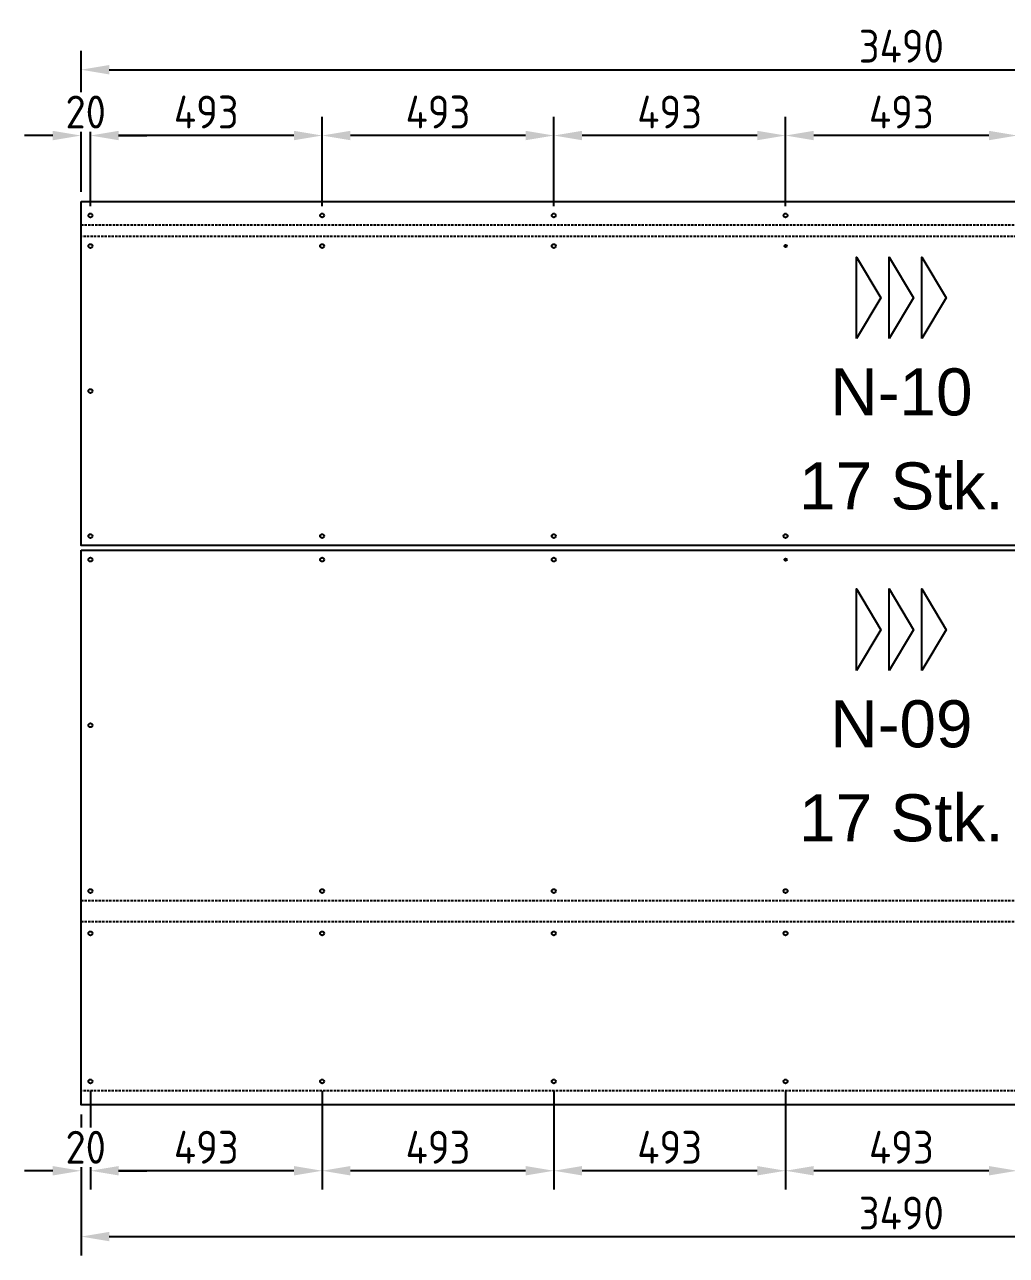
# Model space of a CAD drawing. Header units: millimetres. Extents: x 3800000 to 6300000, y 450000 to 1350000.
# Drawn here: x 4483885 to 4485973, y 1203445 to 1206063 of the extents above; entities that cross this region are included whole.
import ezdxf

# ---------------------------------------------------------------- set-up
doc = ezdxf.new("R2010")
doc.units = ezdxf.units.MM
doc.linetypes.add('Strichliert 5_2.5mm', pattern=[7.5, 5, -2.5])
for name, color, linetype, true_color in [('ANSICHT Paneel Verlegerichtung', 1, 'Continuous', 0xff0000), ('Bohr', 3, 'Continuous', 0x00ff00), ('FERTIGUNG 02 Bemassung Bohrung', 1, 'Continuous', 0xff0000), ('FERTIGUNG 02 Bemassung Geometrie', 212, 'Continuous', 0xcc00cc), ('FERTIGUNG 04 Fräsung Ansichtseite 90°', 1, 'Strichliert 5_2.5mm', 0xff0000), ('FERTIGUNG 04 Fräsung Rückseite 90°', 4, 'Strichliert 5_2.5mm', 0x00ffff), ('Outside', 2, 'Continuous', 0xffff00), ('TXT', 7, 'Continuous', 0xffffff)]:
    doc.layers.add(name, color=color, linetype=linetype, true_color=true_color)
doc.styles.add('Arial Regular', font='arial.ttf')
doc.styles.add('ICC_M1_20', font='')
doc.styles.get('ICC_M1_20').set_extended_font_data('isocp2')
doc.dimstyles.new('ICC_M1_20', dxfattribs={"dimscale": 20, "dimtxt": 3.5, "dimasz": 3, "dimexe": 2, "dimexo": 1, "dimgap": 0.75, "dimtad": 1, "dimtoh": 1, "dimdec": 0, "dimzin": 4, "dimdsep": 46, "dimtxsty": 'ICC_M1_20', "dimcen": 2, "dimadec": 0, "dimazin": 1, "dimtfac": 1, "dimtdec": 4, "dimtix": 1, "dimtofl": 0, "dimtmove": 1, "dimatfit": 3, "dimfxl": 10, "dimfxlon": 1, "dimtfill": 1, "dimtfillclr": 256, "dimtolj": 1, "dimtzin": 1, "dimarcsym": 0})

# ---------------------------------------------------------------- blocks, each defined once
blk = doc.blocks.new('*D24')
at = {"layer": 'Defpoints', "color": 0}
for p in [(4487495, 1205967), (4484005, 1205687), (4487495, 1205687)]:
    blk.add_point(p, dxfattribs=at)
at = {"layer": 'FERTIGUNG 02 Bemassung Geometrie', "color": 0, "lineweight": -2}
for p, q in [((4484005, 1205767), (4484005, 1206007)), ((4487495, 1205767), (4487495, 1206007)), ((4484065, 1205967), (4487435, 1205967))]:
    blk.add_line(p, q, dxfattribs=at)
at = {"layer": 'FERTIGUNG 02 Bemassung Geometrie', "color": 0}
for points in [[(4484065, 1205977), (4484065, 1205957), (4484005, 1205967)], [(4487435, 1205957), (4487435, 1205977), (4487495, 1205967)]]:
    blk.add_solid(points, dxfattribs=at)
at = {"layer": 'FERTIGUNG 02 Bemassung Geometrie', "color": 0, "insert": (4485750, 1206017), "char_height": 70, "attachment_point": 5, "style": 'ICC_M1_20', "bg_fill": 3, "box_fill_scale": 1.1, "bg_fill_color": 9, "bg_fill_true_color": 13158600, "bg_fill_transparency": 0}
blk.add_mtext('\\A1;3490', dxfattribs=at)
blk = doc.blocks.new('*D29')
at = {"layer": 'Defpoints', "color": 0}
for p in [(4485503.6, 1205827), (4485503.6, 1205657), (4485996.4, 1205657)]:
    blk.add_point(p, dxfattribs=at)
at = {"layer": 'FERTIGUNG 02 Bemassung Bohrung', "color": 0, "lineweight": -2}
for p, q in [((4485503.6, 1205677), (4485503.6, 1205867)), ((4485996.4, 1205677), (4485996.4, 1205867)), ((4485936.4, 1205827), (4485563.6, 1205827))]:
    blk.add_line(p, q, dxfattribs=at)
at = {"layer": 'FERTIGUNG 02 Bemassung Bohrung', "color": 0}
for points in [[(4485563.6, 1205837), (4485563.6, 1205817), (4485503.6, 1205827)], [(4485936.4, 1205817), (4485936.4, 1205837), (4485996.4, 1205827)]]:
    blk.add_solid(points, dxfattribs=at)
at = {"layer": 'FERTIGUNG 02 Bemassung Bohrung', "color": 0, "insert": (4485750, 1205877), "char_height": 70, "attachment_point": 5, "style": 'ICC_M1_20', "bg_fill": 3, "box_fill_scale": 1.1, "bg_fill_color": 9, "bg_fill_true_color": 13158600, "bg_fill_transparency": 0}
blk.add_mtext('\\A1;493', dxfattribs=at)
blk = doc.blocks.new('*D30')
at = {"layer": 'Defpoints', "color": 0}
for p in [(4485010.7, 1205827), (4485010.7, 1205657), (4485503.6, 1205657)]:
    blk.add_point(p, dxfattribs=at)
at = {"layer": 'FERTIGUNG 02 Bemassung Bohrung', "color": 0, "lineweight": -2}
for p, q in [((4485010.7, 1205677), (4485010.7, 1205867)), ((4485503.6, 1205677), (4485503.6, 1205867)), ((4485443.6, 1205827), (4485070.7, 1205827))]:
    blk.add_line(p, q, dxfattribs=at)
at = {"layer": 'FERTIGUNG 02 Bemassung Bohrung', "color": 0}
for points in [[(4485070.7, 1205837), (4485070.7, 1205817), (4485010.7, 1205827)], [(4485443.6, 1205817), (4485443.6, 1205837), (4485503.6, 1205827)]]:
    blk.add_solid(points, dxfattribs=at)
at = {"layer": 'FERTIGUNG 02 Bemassung Bohrung', "color": 0, "insert": (4485257.1, 1205877), "char_height": 70, "attachment_point": 5, "style": 'ICC_M1_20', "bg_fill": 3, "box_fill_scale": 1.1, "bg_fill_color": 9, "bg_fill_true_color": 13158600, "bg_fill_transparency": 0}
blk.add_mtext('\\A1;493', dxfattribs=at)
blk = doc.blocks.new('*D31')
at = {"layer": 'Defpoints', "color": 0}
for p in [(4484517.9, 1205827), (4484517.9, 1205657), (4485010.7, 1205657)]:
    blk.add_point(p, dxfattribs=at)
at = {"layer": 'FERTIGUNG 02 Bemassung Bohrung', "color": 0, "lineweight": -2}
for p, q in [((4484517.9, 1205677), (4484517.9, 1205867)), ((4485010.7, 1205677), (4485010.7, 1205867)), ((4484950.7, 1205827), (4484577.9, 1205827))]:
    blk.add_line(p, q, dxfattribs=at)
at = {"layer": 'FERTIGUNG 02 Bemassung Bohrung', "color": 0}
for points in [[(4484577.9, 1205837), (4484577.9, 1205817), (4484517.9, 1205827)], [(4484950.7, 1205817), (4484950.7, 1205837), (4485010.7, 1205827)]]:
    blk.add_solid(points, dxfattribs=at)
at = {"layer": 'FERTIGUNG 02 Bemassung Bohrung', "color": 0, "insert": (4484764.3, 1205877), "char_height": 70, "attachment_point": 5, "style": 'ICC_M1_20', "bg_fill": 3, "box_fill_scale": 1.1, "bg_fill_color": 9, "bg_fill_true_color": 13158600, "bg_fill_transparency": 0}
blk.add_mtext('\\A1;493', dxfattribs=at)
blk = doc.blocks.new('*D32')
at = {"layer": 'Defpoints', "color": 0}
for p in [(4484025, 1205827), (4484025, 1205657), (4484517.9, 1205657)]:
    blk.add_point(p, dxfattribs=at)
at = {"layer": 'FERTIGUNG 02 Bemassung Bohrung', "color": 0, "lineweight": -2}
for p, q in [((4484025, 1205677), (4484025, 1205867)), ((4484517.9, 1205677), (4484517.9, 1205867)), ((4484457.9, 1205827), (4484085, 1205827))]:
    blk.add_line(p, q, dxfattribs=at)
at = {"layer": 'FERTIGUNG 02 Bemassung Bohrung', "color": 0}
for points in [[(4484085, 1205837), (4484085, 1205817), (4484025, 1205827)], [(4484457.9, 1205817), (4484457.9, 1205837), (4484517.9, 1205827)]]:
    blk.add_solid(points, dxfattribs=at)
at = {"layer": 'FERTIGUNG 02 Bemassung Bohrung', "color": 0, "insert": (4484271.4, 1205877), "char_height": 70, "attachment_point": 5, "style": 'ICC_M1_20', "bg_fill": 3, "box_fill_scale": 1.1, "bg_fill_color": 9, "bg_fill_true_color": 13158600, "bg_fill_transparency": 0}
blk.add_mtext('\\A1;493', dxfattribs=at)
blk = doc.blocks.new('*D33')
at = {"layer": 'Defpoints', "color": 0}
for p in [(4484005, 1205687), (4484025, 1205657)]:
    blk.add_point(p, dxfattribs=at)
at = {"layer": 'FERTIGUNG 02 Bemassung Bohrung', "color": 0, "lineweight": -2}
for p, q in [((4484005, 1205707), (4484005, 1205867)), ((4484025, 1205677), (4484025, 1205867)), ((4483945, 1205827), (4483885, 1205827)), ((4484085, 1205827), (4484145, 1205827))]:
    blk.add_line(p, q, dxfattribs=at)
at = {"layer": 'FERTIGUNG 02 Bemassung Bohrung', "color": 0}
for points in [[(4483945, 1205817), (4483945, 1205837), (4484005, 1205827)], [(4484085, 1205837), (4484085, 1205817), (4484025, 1205827)]]:
    blk.add_solid(points, dxfattribs=at)
at = {"layer": 'FERTIGUNG 02 Bemassung Bohrung', "color": 0, "insert": (4484015, 1205877), "char_height": 70, "attachment_point": 5, "style": 'ICC_M1_20', "bg_fill": 3, "box_fill_scale": 1.1, "bg_fill_color": 9, "bg_fill_true_color": 13158600, "bg_fill_transparency": 0}
blk.add_mtext('\\A1;20', dxfattribs=at)
at = {"layer": 'Defpoints', "color": 0}
blk.add_point((4484005, 1205827), dxfattribs=at)
blk = doc.blocks.new('*D44')
at = {"layer": 'Defpoints', "color": 0}
for p in [(4484005, 1203765), (4487495, 1203765), (4487495, 1203485)]:
    blk.add_point(p, dxfattribs=at)
at = {"layer": 'FERTIGUNG 02 Bemassung Geometrie', "color": 0, "lineweight": -2}
for p, q in [((4484005, 1203685), (4484005, 1203445)), ((4487495, 1203685), (4487495, 1203445)), ((4484065, 1203485), (4487435, 1203485))]:
    blk.add_line(p, q, dxfattribs=at)
at = {"layer": 'FERTIGUNG 02 Bemassung Geometrie', "color": 0}
for points in [[(4484065, 1203495), (4484065, 1203475), (4484005, 1203485)], [(4487435, 1203475), (4487435, 1203495), (4487495, 1203485)]]:
    blk.add_solid(points, dxfattribs=at)
at = {"layer": 'FERTIGUNG 02 Bemassung Geometrie', "color": 0, "insert": (4485750, 1203535), "char_height": 70, "attachment_point": 5, "style": 'ICC_M1_20', "bg_fill": 3, "box_fill_scale": 1.1, "bg_fill_color": 9, "bg_fill_true_color": 13158600, "bg_fill_transparency": 0}
blk.add_mtext('\\A1;3490', dxfattribs=at)
blk = doc.blocks.new('*D49')
at = {"layer": 'Defpoints', "color": 0}
for p in [(4485503.6, 1203815), (4485996.4, 1203815), (4485503.6, 1203625)]:
    blk.add_point(p, dxfattribs=at)
at = {"layer": 'FERTIGUNG 02 Bemassung Bohrung', "color": 0, "lineweight": -2}
for p, q in [((4485503.6, 1203795), (4485503.6, 1203585)), ((4485996.4, 1203795), (4485996.4, 1203585)), ((4485936.4, 1203625), (4485563.6, 1203625))]:
    blk.add_line(p, q, dxfattribs=at)
at = {"layer": 'FERTIGUNG 02 Bemassung Bohrung', "color": 0}
for points in [[(4485563.6, 1203635), (4485563.6, 1203615), (4485503.6, 1203625)], [(4485936.4, 1203615), (4485936.4, 1203635), (4485996.4, 1203625)]]:
    blk.add_solid(points, dxfattribs=at)
at = {"layer": 'FERTIGUNG 02 Bemassung Bohrung', "color": 0, "insert": (4485750, 1203675), "char_height": 70, "attachment_point": 5, "style": 'ICC_M1_20', "bg_fill": 3, "box_fill_scale": 1.1, "bg_fill_color": 9, "bg_fill_true_color": 13158600, "bg_fill_transparency": 0}
blk.add_mtext('\\A1;493', dxfattribs=at)
blk = doc.blocks.new('*D50')
at = {"layer": 'Defpoints', "color": 0}
for p in [(4485010.7, 1203815), (4485503.6, 1203815), (4485010.7, 1203625)]:
    blk.add_point(p, dxfattribs=at)
at = {"layer": 'FERTIGUNG 02 Bemassung Bohrung', "color": 0, "lineweight": -2}
for p, q in [((4485010.7, 1203795), (4485010.7, 1203585)), ((4485503.6, 1203795), (4485503.6, 1203585)), ((4485443.6, 1203625), (4485070.7, 1203625))]:
    blk.add_line(p, q, dxfattribs=at)
at = {"layer": 'FERTIGUNG 02 Bemassung Bohrung', "color": 0}
for points in [[(4485070.7, 1203635), (4485070.7, 1203615), (4485010.7, 1203625)], [(4485443.6, 1203615), (4485443.6, 1203635), (4485503.6, 1203625)]]:
    blk.add_solid(points, dxfattribs=at)
at = {"layer": 'FERTIGUNG 02 Bemassung Bohrung', "color": 0, "insert": (4485257.1, 1203675), "char_height": 70, "attachment_point": 5, "style": 'ICC_M1_20', "bg_fill": 3, "box_fill_scale": 1.1, "bg_fill_color": 9, "bg_fill_true_color": 13158600, "bg_fill_transparency": 0}
blk.add_mtext('\\A1;493', dxfattribs=at)
blk = doc.blocks.new('*D51')
at = {"layer": 'Defpoints', "color": 0}
for p in [(4484517.9, 1203815), (4485010.7, 1203815), (4484517.9, 1203625)]:
    blk.add_point(p, dxfattribs=at)
at = {"layer": 'FERTIGUNG 02 Bemassung Bohrung', "color": 0, "lineweight": -2}
for p, q in [((4484517.9, 1203795), (4484517.9, 1203585)), ((4485010.7, 1203795), (4485010.7, 1203585)), ((4484950.7, 1203625), (4484577.9, 1203625))]:
    blk.add_line(p, q, dxfattribs=at)
at = {"layer": 'FERTIGUNG 02 Bemassung Bohrung', "color": 0}
for points in [[(4484577.9, 1203635), (4484577.9, 1203615), (4484517.9, 1203625)], [(4484950.7, 1203615), (4484950.7, 1203635), (4485010.7, 1203625)]]:
    blk.add_solid(points, dxfattribs=at)
at = {"layer": 'FERTIGUNG 02 Bemassung Bohrung', "color": 0, "insert": (4484764.3, 1203675), "char_height": 70, "attachment_point": 5, "style": 'ICC_M1_20', "bg_fill": 3, "box_fill_scale": 1.1, "bg_fill_color": 9, "bg_fill_true_color": 13158600, "bg_fill_transparency": 0}
blk.add_mtext('\\A1;493', dxfattribs=at)
blk = doc.blocks.new('*D52')
at = {"layer": 'Defpoints', "color": 0}
for p in [(4484025, 1203815), (4484517.9, 1203815), (4484025, 1203625)]:
    blk.add_point(p, dxfattribs=at)
at = {"layer": 'FERTIGUNG 02 Bemassung Bohrung', "color": 0, "lineweight": -2}
for p, q in [((4484025, 1203795), (4484025, 1203585)), ((4484517.9, 1203795), (4484517.9, 1203585)), ((4484457.9, 1203625), (4484085, 1203625))]:
    blk.add_line(p, q, dxfattribs=at)
at = {"layer": 'FERTIGUNG 02 Bemassung Bohrung', "color": 0}
for points in [[(4484085, 1203635), (4484085, 1203615), (4484025, 1203625)], [(4484457.9, 1203615), (4484457.9, 1203635), (4484517.9, 1203625)]]:
    blk.add_solid(points, dxfattribs=at)
at = {"layer": 'FERTIGUNG 02 Bemassung Bohrung', "color": 0, "insert": (4484271.4, 1203675), "char_height": 70, "attachment_point": 5, "style": 'ICC_M1_20', "bg_fill": 3, "box_fill_scale": 1.1, "bg_fill_color": 9, "bg_fill_true_color": 13158600, "bg_fill_transparency": 0}
blk.add_mtext('\\A1;493', dxfattribs=at)
blk = doc.blocks.new('*D53')
at = {"layer": 'Defpoints', "color": 0}
for p in [(4484025, 1203815), (4484005, 1203765)]:
    blk.add_point(p, dxfattribs=at)
at = {"layer": 'FERTIGUNG 02 Bemassung Bohrung', "color": 0, "lineweight": -2}
for p, q in [((4484025, 1203795), (4484025, 1203585)), ((4484005, 1203745), (4484005, 1203585)), ((4483945, 1203625), (4483885, 1203625)), ((4484085, 1203625), (4484145, 1203625))]:
    blk.add_line(p, q, dxfattribs=at)
at = {"layer": 'FERTIGUNG 02 Bemassung Bohrung', "color": 0}
for points in [[(4483945, 1203615), (4483945, 1203635), (4484005, 1203625)], [(4484085, 1203635), (4484085, 1203615), (4484025, 1203625)]]:
    blk.add_solid(points, dxfattribs=at)
at = {"layer": 'FERTIGUNG 02 Bemassung Bohrung', "color": 0, "insert": (4484015, 1203675), "char_height": 70, "attachment_point": 5, "style": 'ICC_M1_20', "bg_fill": 3, "box_fill_scale": 1.1, "bg_fill_color": 9, "bg_fill_true_color": 13158600, "bg_fill_transparency": 0}
blk.add_mtext('\\A1;20', dxfattribs=at)
at = {"layer": 'Defpoints', "color": 0}
blk.add_point((4484005, 1203625), dxfattribs=at)

msp = doc.modelspace()

# ---------------------------------------------------------------- linework, layer by layer
at = {"layer": 'ANSICHT Paneel Verlegerichtung'}
for points in [[(4485654.5, 1205395), (4485654.5, 1205568.5), (4485706.6, 1205481.8)], [(4485724, 1205395), (4485724, 1205568.5), (4485776, 1205481.8)], [(4485793.4, 1205395), (4485793.4, 1205568.5), (4485845.5, 1205481.8)], [(4485654.5, 1204689), (4485654.5, 1204862.5), (4485706.6, 1204775.8)], [(4485724, 1204689), (4485724, 1204862.5), (4485776, 1204775.8)], [(4485793.4, 1204689), (4485793.4, 1204862.5), (4485845.5, 1204775.8)]]:
    msp.add_lwpolyline(points, close=True, dxfattribs=at)
at = {"layer": 'Bohr', "linetype": 'ByBlock', "lineweight": -2}
for centre, radius in [((4484025, 1205657), 4.25), ((4484517.9, 1205657), 4.25), ((4485010.7, 1205657), 4.25), ((4485503.6, 1205657), 4.25), ((4484025, 1205592), 4.25), ((4484517.9, 1205592), 4.25), ((4485010.7, 1205592), 4.25), ((4485503.6, 1205592), 2.55), ((4484025, 1205283.5), 4.25), ((4484025, 1204975), 4.25), ((4484517.9, 1204975), 4.25), ((4485010.7, 1204975), 4.25), ((4485503.6, 1204975), 4.25), ((4484025, 1204925), 4.25), ((4484517.9, 1204925), 4.25), ((4485010.7, 1204925), 4.25), ((4485503.6, 1204925), 2.55), ((4484025, 1204572.5), 4.25), ((4484025, 1204220), 4.25), ((4484517.9, 1204220), 4.25), ((4485010.7, 1204220), 4.25), ((4485503.6, 1204220), 4.25), ((4484025, 1204130), 4.25), ((4484517.9, 1204130), 4.25), ((4485010.7, 1204130), 4.25), ((4485503.6, 1204130), 4.25), ((4484025, 1203815), 4.25), ((4484517.9, 1203815), 4.25), ((4485010.7, 1203815), 4.25), ((4485503.6, 1203815), 4.25)]:
    msp.add_circle(centre, radius, dxfattribs=at)
at = {"layer": 'FERTIGUNG 04 Fräsung Ansichtseite 90°'}
msp.add_line((4484005, 1204155), (4487495, 1204155), dxfattribs=at)
at = {"layer": 'FERTIGUNG 04 Fräsung Rückseite 90°'}
for p, q in [((4484005, 1205637), (4487495, 1205637)), ((4487495, 1205612), (4484005, 1205612)), ((4484005, 1204200), (4487495, 1204200)), ((4487495, 1203795), (4484005, 1203795))]:
    msp.add_line(p, q, dxfattribs=at)
at = {"layer": 'Outside', "linetype": 'ByBlock', "lineweight": -2}
for points in [[(4484005, 1205687), (4487495, 1205687), (4487495, 1204955), (4484005, 1204955)], [(4484005, 1204945), (4487495, 1204945), (4487495, 1203765), (4484005, 1203765)]]:
    msp.add_lwpolyline(points, close=True, dxfattribs=at)

# ---------------------------------------------------------------- texts
at = {"layer": 'TXT', "char_height": 100, "attachment_point": 5, "style": 'Arial Regular'}
for s, insert, width in [('N-10', (4485750, 1205281), 769.565), ('17 Stk.', (4485750, 1205081), 1011.957), ('N-09', (4485750, 1204575), 770.652), ('17 Stk.', (4485750, 1204375), 1011.957)]:
    msp.add_mtext(s, dxfattribs=dict(at, insert=insert, width=width))

# ---------------------------------------------------------------- next in the draw order: dimensions: what is measured, and where the dimension line sits
at = {"layer": 'FERTIGUNG 02 Bemassung Geometrie'}
for base, p1, p2, picture, middle in [((4487495, 1205967), (4484005, 1205687), (4487495, 1205687), '*D24', (4485750, 1206017)), ((4487495, 1203485), (4484005, 1203765), (4487495, 1203765), '*D44', (4485750, 1203535))]:
    dim = msp.add_linear_dim(base=base, p1=p1, p2=p2, text='3490', dimstyle='ICC_M1_20', override={"dimscale": 20, "dimtih": 0, "dimtoh": 0, "dimlfac": 1, "dimzin": 1, "dimsah": 0, "dimtzin": 4}, dxfattribs=at)
    dim.commit()
    dim.dimension.update_dxf_attribs({"geometry": picture, "text_midpoint": middle})

# ---------------------------------------------------------------- next in the draw order: dimensions: what is measured, and where the dimension line sits
at = {"layer": 'FERTIGUNG 02 Bemassung Bohrung'}
for base, p1, p2, picture, middle in [((4485503.6, 1205827), (4485996.4, 1205657), (4485503.6, 1205657), '*D29', (4485750, 1205877)), ((4485503.6, 1203625), (4485996.4, 1203815), (4485503.6, 1203815), '*D49', (4485750, 1203675))]:
    dim = msp.add_linear_dim(base=base, p1=p1, p2=p2, text='493', dimstyle='ICC_M1_20', override={"dimscale": 20, "dimtih": 0, "dimtoh": 0, "dimlfac": 1, "dimzin": 1, "dimsah": 0, "dimtzin": 4}, dxfattribs=at)
    dim.commit()
    dim.dimension.update_dxf_attribs({"geometry": picture, "text_midpoint": middle})

# ---------------------------------------------------------------- next in the draw order: dimensions: what is measured, and where the dimension line sits
for base, p1, p2, picture, middle in [((4485010.7, 1205827), (4485503.6, 1205657), (4485010.7, 1205657), '*D30', (4485257.1, 1205877)), ((4485010.7, 1203625), (4485503.6, 1203815), (4485010.7, 1203815), '*D50', (4485257.1, 1203675))]:
    dim = msp.add_linear_dim(base=base, p1=p1, p2=p2, text='493', dimstyle='ICC_M1_20', override={"dimscale": 20, "dimtih": 0, "dimtoh": 0, "dimlfac": 1, "dimzin": 1, "dimsah": 0, "dimtzin": 4}, dxfattribs=at)
    dim.commit()
    dim.dimension.update_dxf_attribs({"geometry": picture, "text_midpoint": middle})

# ---------------------------------------------------------------- next in the draw order: dimensions: what is measured, and where the dimension line sits
for base, p1, p2, picture, middle in [((4484517.9, 1205827), (4485010.7, 1205657), (4484517.9, 1205657), '*D31', (4484764.3, 1205877)), ((4484517.9, 1203625), (4485010.7, 1203815), (4484517.9, 1203815), '*D51', (4484764.3, 1203675))]:
    dim = msp.add_linear_dim(base=base, p1=p1, p2=p2, text='493', dimstyle='ICC_M1_20', override={"dimscale": 20, "dimtih": 0, "dimtoh": 0, "dimlfac": 1, "dimzin": 1, "dimsah": 0, "dimtzin": 4}, dxfattribs=at)
    dim.commit()
    dim.dimension.update_dxf_attribs({"geometry": picture, "text_midpoint": middle})

# ---------------------------------------------------------------- next in the draw order: dimensions: what is measured, and where the dimension line sits
for base, p1, p2, picture, middle in [((4484025, 1205827), (4484517.9, 1205657), (4484025, 1205657), '*D32', (4484271.4, 1205877)), ((4484025, 1203625), (4484517.9, 1203815), (4484025, 1203815), '*D52', (4484271.4, 1203675))]:
    dim = msp.add_linear_dim(base=base, p1=p1, p2=p2, text='493', dimstyle='ICC_M1_20', override={"dimscale": 20, "dimtih": 0, "dimtoh": 0, "dimlfac": 1, "dimzin": 1, "dimsah": 0, "dimtzin": 4}, dxfattribs=at)
    dim.commit()
    dim.dimension.update_dxf_attribs({"geometry": picture, "text_midpoint": middle})

# ---------------------------------------------------------------- next in the draw order: dimensions: what is measured, and where the dimension line sits
for base, p1, p2, picture, middle in [((4484005, 1205827), (4484025, 1205657), (4484005, 1205687), '*D33', (4484015, 1205877)), ((4484005, 1203625), (4484025, 1203815), (4484005, 1203765), '*D53', (4484015, 1203675))]:
    dim = msp.add_linear_dim(base=base, p1=p1, p2=p2, text='20', dimstyle='ICC_M1_20', override={"dimscale": 20, "dimtih": 0, "dimtoh": 0, "dimlfac": 1, "dimzin": 1, "dimsah": 0, "dimtzin": 4}, dxfattribs=at)
    dim.commit()
    dim.dimension.update_dxf_attribs({"geometry": picture, "text_midpoint": middle})

doc.saveas('drawing.dxf')
